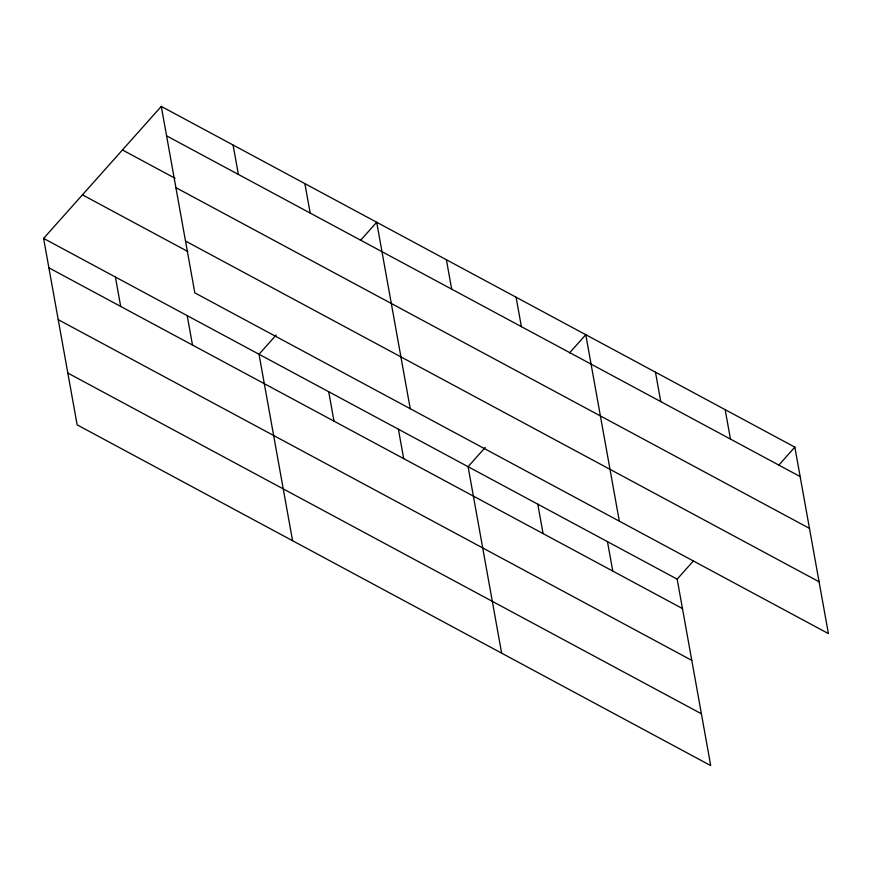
<?xml version="1.0" encoding="UTF-8"?>
<svg xmlns="http://www.w3.org/2000/svg" width="872" height="872" viewBox="0 0 872 872"><rect width="100%" height="100%" fill="white"/><g stroke="black" fill="none" stroke-linecap="round" stroke-linejoin="round"><path stroke-width="1.31" d="M43.6 238.405L677.173 579.139L710.713 765.594L77.15 424.86L43.6 238.405L161.287 106.406L794.85 447.14L828.4 633.595L194.827 292.861L161.287 106.406M276.173 335.012L259.017 354.261L292.567 540.705M360.441 240.487L376.693 222.251L410.243 408.706M485.246 447.445L468.09 466.694L501.64 653.15M569.514 352.931L585.777 334.695L619.327 521.151M677.173 579.139L693.425 560.903M778.598 465.376L794.85 447.14M166.574 135.825L800.147 476.559M122.451 149.973L175.109 178.291M175.904 187.644L809.467 528.378M185.507 241.043L819.081 581.766M82.437 194.848L187.753 251.485M48.897 267.824L682.46 608.558M58.217 319.653L691.79 660.377M67.82 373.042L701.393 713.776M725.155 409.655L730.453 439.074M655.472 372.18L660.758 401.6M607.479 541.654L612.765 571.073M516.082 297.221L521.38 326.64M537.784 504.18L543.082 533.599M446.388 259.736L451.685 289.155M398.395 429.22L403.692 458.639M304.895 183.643L310.181 213.062M328.711 391.735L333.998 421.154M233.086 145.025L238.383 174.444M187.208 315.642L192.505 345.061M115.409 277.024L120.696 306.443"/></g></svg>
